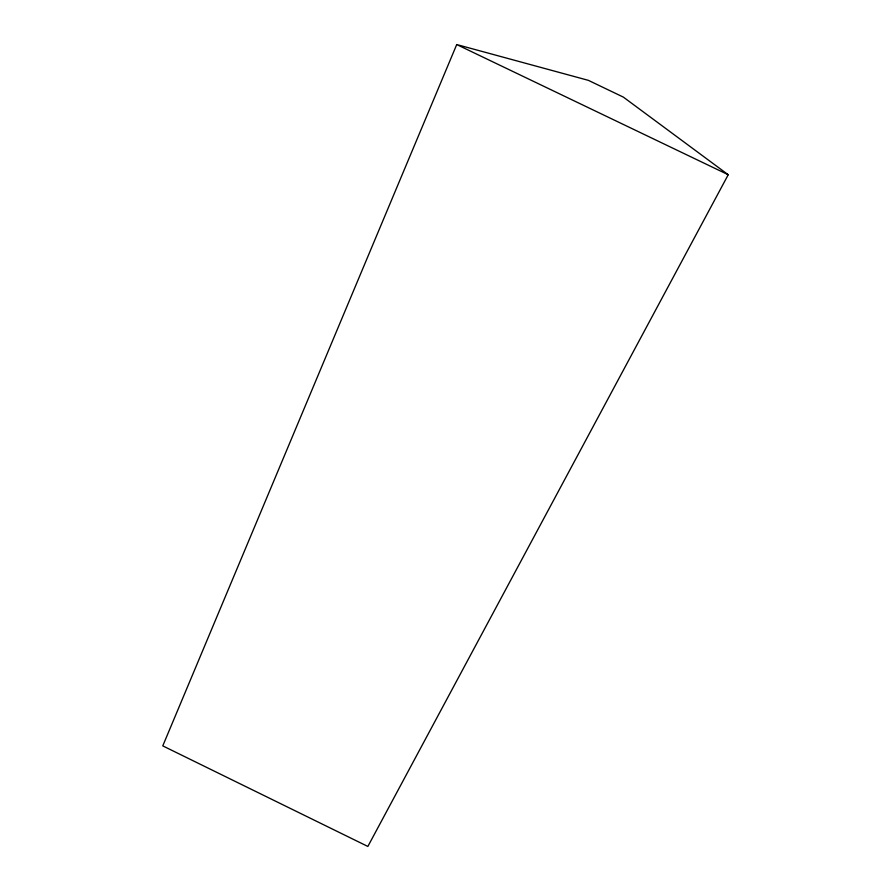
<?xml version="1.0" encoding="UTF-8"?>
<svg xmlns="http://www.w3.org/2000/svg" width="891" height="891" viewBox="0 0 891 891"><rect width="100%" height="100%" fill="white"/><g stroke="black" fill="none" stroke-linecap="round" stroke-linejoin="round"><path stroke-width="1.34" d="M456.727 44.55L162.775 745.878L367.86 846.45L728.225 174.736L623.344 97.108L588.361 80.346L456.727 44.55L728.225 174.736"/></g></svg>
